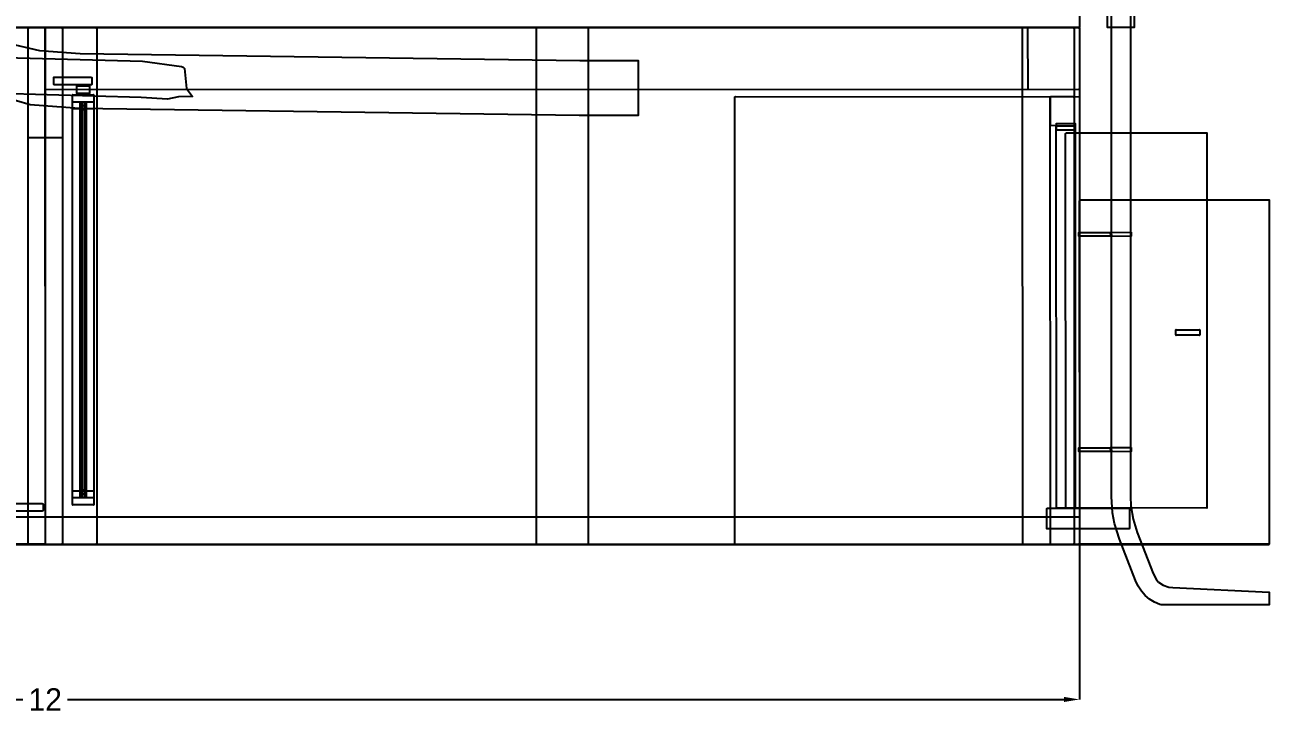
# Model space of a CAD drawing. Header units: metres. Extents: x 319.6 to 373.1, y -1 to 8.9.
# Drawn here: x 325.88 to 333.1, y -0.99 to 3.02 of the extents above; entities that cross this region are included whole.
import ezdxf

# ---------------------------------------------------------------- set-up
doc = ezdxf.new("R2010")
doc.units = ezdxf.units.M
doc.layers.add('COTAS', color=4, linetype='Continuous')
doc.layers.add('VISTA', color=8, linetype='Continuous')
doc.dimstyles.get("Standard").update_dxf_attribs({"dimtxt": 2.5, "dimasz": 2.5, "dimexe": 1.25, "dimexo": 0.625, "dimtad": 1, "dimcen": 2.5, "dimazin": 3, "dimtfac": 1, "dimtmove": 0, "dimatfit": 3})

# ---------------------------------------------------------------- blocks, each defined once
blk = doc.blocks.new('_CLOSEDFILLED')
at = {"color": 0, "linetype": 'BYBLOCK'}
blk.add_solid([(-1, 0.164), (0, 0), (-1, -0.164)], dxfattribs=at)
blk = doc.blocks.new('*D1')
for p, q in [((320, 0), (320, -0.9)), ((332, 0), (332, -0.9)), ((320.09, -0.9), (325.87, -0.9)), ((326.13, -0.9), (331.91, -0.9))]:
    blk.add_line(p, q)
at = {"layer": 'Defpoints'}
for p in [(320, 0), (332, 0), (320, -0.9)]:
    blk.add_point(p, dxfattribs=at)
at = {"layer": 'COTAS', "xscale": 0.09, "yscale": 0.09, "rotation": 180}
blk.add_blockref('_CLOSEDFILLED', (320, -0.9), dxfattribs=at)
at = {"layer": 'COTAS', "xscale": 0.09, "yscale": 0.09}
blk.add_blockref('_CLOSEDFILLED', (332, -0.9), dxfattribs=at)
at = {"layer": 'COTAS', "insert": (326, -0.9), "char_height": 0.13, "attachment_point": 5}
blk.add_mtext('12', dxfattribs=at)

msp = doc.modelspace()

# ---------------------------------------------------------------- linework, layer by layer
at = {"layer": 'VISTA'}
msp.add_line((319.6, 0), (333.1, 0), dxfattribs=at)
for points in [[(325.73, 8.7), (325.73, 3.13), (325.7226, 2.998), (325.7069, 2.9251), (325.767, 2.9142), (325.9673, 2.8677), (326.203, 2.85), (329.102, 2.81), (329.44, 2.81), (329.44, 2.49), (329.098, 2.49), (326.197, 2.53), (325.9127, 2.5523), (325.593, 2.6458), (325.5792, 2.828), (325.4174, 2.902), (325.41, 3.13), (325.41, 8.7), (325.73, 8.7)], [(332.317, 3.29), (332.317, 3), (332.163, 3), (332.163, 3.29), (332.317, 3.29)], [(332, 3.2), (332, 3), (320, 3), (320, 3.2), (332, 3.2)], [(320, 2.9955), (320.0045, 3), (331.9955, 3), (332, 2.9955), (332, 0.0045), (331.9955, 0), (320.0013, 0.0013), (320, 2.9955)], [(320, 2.9955), (320.0019, 2.9992), (325.9955, 3), (325.9992, 2.9981), (326, 0.0045), (325.9981, 0.0008), (320.0013, 0.0013), (320, 2.9955)], [(325.9, 3), (326.1, 3), (326.1, 0), (325.9, 0), (325.9, 3)], [(325.9, 2.9955), (325.9045, 3), (326.0955, 3), (326.1, 2.9955), (326.1, 2.3645), (326.0955, 2.36), (325.9013, 2.3613), (325.9, 2.9955)], [(325.9, 2.9955), (325.9045, 3), (326.0955, 3), (326.1, 2.9955), (326.1, 0.0045), (326.0955, 0), (325.9013, 0.0013), (325.9, 2.9955)], [(326, 2.9955), (326.0045, 3), (326.2955, 3), (326.3, 2.9955), (326.3, 0.0045), (326.2955, 0), (326.0013, 0.0013), (326, 2.9955)], [(326, 2.9955), (326.0045, 3), (331.9955, 3), (332, 2.9955), (332, 2.6445), (331.9955, 2.64), (326.0013, 2.6413), (326, 2.9955)], [(328.85, 2.9983), (328.8517, 3), (329.1483, 3), (329.15, 2.9983), (329.15, 0.0017), (329.1483, 0), (328.8508, 0.0005), (328.85, 2.9983)], [(331.67, 2.9955), (331.6745, 3), (331.9655, 3), (331.97, 2.9955), (331.97, 0.0045), (331.9655, 0), (331.6713, 0.0013), (331.67, 2.9955)], [(331.7008, 2.9981), (331.7045, 3), (331.9981, 2.9992), (332, 2.9955), (331.9992, 2.6419), (331.9955, 2.64), (331.7013, 2.6413), (331.7008, 2.9981)], [(326.2023, 2.8134), (326.2023, 2.8134), (326.2023, 2.8134), (326.2023, 2.8134)], [(326.268, 2.7125), (326.27, 2.7105), (326.27, 2.6695), (326.268, 2.6675), (326.052, 2.6675), (326.05, 2.6695), (326.0506, 2.7119), (326.268, 2.7125)], [(326.268, 2.7125), (326.27, 2.7105), (326.27, 2.6695), (326.268, 2.6675), (326.052, 2.6675), (326.05, 2.6695), (326.0506, 2.7119), (326.268, 2.7125)], [(326.268, 2.7125), (326.27, 2.7105), (326.27, 2.6695), (326.268, 2.6675), (326.052, 2.6675), (326.05, 2.6695), (326.0506, 2.7119), (326.268, 2.7125)], [(326.268, 2.7125), (326.27, 2.7105), (326.27, 2.6695), (326.268, 2.6675), (326.052, 2.6675), (326.05, 2.6695), (326.0506, 2.7119), (326.268, 2.7125)], [(326.268, 2.7125), (326.27, 2.7105), (326.27, 2.6695), (326.268, 2.6675), (326.052, 2.6675), (326.05, 2.6695), (326.0506, 2.7119), (326.268, 2.7125)], [(326.1615, 2.611), (326.2808, 2.6103), (326.2825, 2.607), (326.2818, 2.5307), (326.2785, 2.529), (326.1592, 2.5297), (326.1575, 2.533), (326.1582, 2.6093), (326.1615, 2.611)], [(326.1615, 2.611), (326.2808, 2.6103), (326.2825, 2.607), (326.2818, 2.5307), (326.2785, 2.529), (326.1592, 2.5297), (326.1575, 2.533), (326.1582, 2.6093), (326.1615, 2.611)], [(326.1592, 2.6093), (326.1597, 2.6095), (326.159, 2.6095), (326.1592, 2.6093)], [(326.1592, 2.6093), (326.1597, 2.6095), (326.159, 2.6095), (326.1592, 2.6093)], [(326.2575, 2.6625), (326.2575, 2.6175), (326.1825, 2.6175), (326.1825, 2.6625), (326.2575, 2.6625)], [(326.281, 2.6095), (326.2803, 2.6095), (326.2808, 2.6093), (326.281, 2.6095)], [(326.281, 2.6095), (326.2803, 2.6095), (326.2808, 2.6093), (326.281, 2.6095)], [(330.0008, 2.5981), (330.0045, 2.6), (331.9981, 2.5992), (332, 2.5955), (331.9992, 0.0019), (331.9955, 0), (330.0013, 0.0013), (330.0008, 2.5981)], [(331.83, 2.5955), (331.8345, 2.6), (331.9655, 2.6), (331.97, 2.5955), (331.97, 0.0045), (331.9655, 0), (331.8313, 0.0013), (331.83, 2.5955)], [(331.83, 2.5955), (331.8345, 2.6), (331.9655, 2.6), (331.97, 2.5955), (331.97, 0.0045), (331.9655, 0), (331.8313, 0.0013), (331.83, 2.5955)], [(331.8308, 2.5981), (331.8345, 2.6), (331.9681, 2.5992), (331.97, 2.5955), (331.9692, 2.4319), (331.9655, 2.43), (331.8313, 2.4313), (331.8308, 2.5981)], [(326.1615, 2.57), (326.2785, 2.57), (326.2813, 2.5688), (326.2825, 2.566), (326.2825, 0.274), (326.2813, 0.2712), (326.2785, 0.27), (326.1615, 0.27), (326.1587, 0.2712), (326.1575, 0.274), (326.1582, 2.5683), (326.1615, 2.57)], [(326.1615, 2.57), (326.2785, 2.57), (326.2813, 2.5688), (326.2825, 2.566), (326.2825, 0.274), (326.2813, 0.2712), (326.2785, 0.27), (326.1615, 0.27), (326.1587, 0.2712), (326.1575, 0.274), (326.1582, 2.5683), (326.1615, 2.57)], [(326.1615, 2.57), (326.2785, 2.57), (326.2813, 2.5688), (326.2825, 2.566), (326.2825, 0.274), (326.2813, 0.2712), (326.2785, 0.27), (326.1615, 0.27), (326.1587, 0.2712), (326.1575, 0.274), (326.1582, 2.5683), (326.1615, 2.57)], [(326.1615, 2.57), (326.2785, 2.57), (326.2813, 2.5688), (326.2825, 2.566), (326.2825, 0.274), (326.2813, 0.2712), (326.2785, 0.27), (326.1615, 0.27), (326.1587, 0.2712), (326.1575, 0.274), (326.1582, 2.5683), (326.1615, 2.57)], [(326.1592, 2.5683), (326.1597, 2.5685), (326.159, 2.5685), (326.1592, 2.5683)], [(326.1592, 2.5683), (326.1597, 2.5685), (326.159, 2.5685), (326.1592, 2.5683)], [(326.1592, 2.5683), (326.1597, 2.5685), (326.159, 2.5685), (326.1592, 2.5683)], [(326.1592, 2.5683), (326.1597, 2.5685), (326.159, 2.5685), (326.1592, 2.5683)], [(326.1592, 2.5307), (326.159, 2.5312), (326.159, 2.5305), (326.1592, 2.5307)], [(326.1592, 2.5307), (326.159, 2.5312), (326.159, 2.5305), (326.1592, 2.5307)], [(326.2375, 2.57), (326.2375, 0.27), (326.2025, 0.27), (326.2025, 2.57), (326.2375, 2.57)], [(326.2115, 2.57), (326.2115, 0.27), (326.2025, 0.27), (326.2025, 2.57), (326.2115, 2.57)], [(326.2375, 2.57), (326.2375, 0.27), (326.2025, 0.27), (326.2025, 2.57), (326.2375, 2.57)], [(326.2375, 2.57), (326.2375, 0.27), (326.2025, 0.27), (326.2025, 2.57), (326.2375, 2.57)], [(326.2115, 2.57), (326.2115, 0.27), (326.2025, 0.27), (326.2025, 2.57), (326.2115, 2.57)], [(326.2375, 2.57), (326.2375, 0.27), (326.2025, 0.27), (326.2025, 2.57), (326.2375, 2.57)], [(326.2375, 2.5486), (326.2375, 2.5226), (326.2025, 2.5226), (326.2025, 2.5486), (326.2375, 2.5486)], [(326.2375, 2.5486), (326.2375, 2.5226), (326.2025, 2.5226), (326.2025, 2.5486), (326.2375, 2.5486)], [(326.2375, 2.5665), (326.2375, 0.2735), (326.2285, 0.2735), (326.2285, 2.5665), (326.2375, 2.5665)], [(326.2375, 2.5665), (326.2375, 0.2735), (326.2285, 0.2735), (326.2285, 2.5665), (326.2375, 2.5665)], [(326.281, 2.5685), (326.2803, 2.5685), (326.2808, 2.5683), (326.281, 2.5685)], [(326.281, 2.5685), (326.2803, 2.5685), (326.2808, 2.5683), (326.281, 2.5685)], [(326.281, 2.5685), (326.2803, 2.5685), (326.2808, 2.5683), (326.281, 2.5685)], [(326.281, 2.5685), (326.2803, 2.5685), (326.2808, 2.5683), (326.281, 2.5685)], [(326.2808, 2.5307), (326.2803, 2.5305), (326.281, 2.5305), (326.2808, 2.5307)], [(326.2808, 2.5307), (326.2803, 2.5305), (326.281, 2.5305), (326.2808, 2.5307)], [(331.865, 2.4283), (331.8667, 2.43), (331.9733, 2.43), (331.975, 2.4283), (331.975, 0.2117), (331.9733, 0.21), (331.8658, 0.2105), (331.865, 2.4283)], [(331.865, 2.4283), (331.8667, 2.43), (331.9733, 2.43), (331.975, 2.4283), (331.975, 0.2117), (331.9733, 0.21), (331.8658, 0.2105), (331.865, 2.4283)], [(331.8657, 2.4447), (331.9747, 2.4443), (331.9743, 2.4053), (331.8658, 2.4055), (331.8657, 2.4447)], [(331.9229, 2.39), (332.7395, 2.3885), (332.7387, 0.2106), (331.92, 0.2115), (331.9194, 2.3865), (331.9229, 2.39)], [(332, 1.9955), (332.0045, 2), (333.1, 2), (333.1, 0.0011), (332.0013, 0.0013), (332, 1.9955)], [(332.184, 1.811), (332.185, 1.79), (331.996, 1.789), (331.9953, 1.8107), (332.184, 1.811)], [(332.299, 1.812), (332.3, 1.789), (332.181, 1.788), (332.1803, 1.8117), (332.299, 1.812)], [(332.299, 1.812), (332.3, 1.789), (332.181, 1.788), (332.1803, 1.8117), (332.299, 1.812)], [(332.697, 1.246), (332.699, 1.244), (332.699, 1.216), (332.697, 1.214), (332.5602, 1.214), (332.5582, 1.216), (332.5588, 1.2454), (332.697, 1.246)], [(332.5596, 1.2454), (332.5596, 1.2453), (332.5601, 1.2454), (332.5596, 1.2454)], [(332.697, 1.2454), (332.6976, 1.2453), (332.6975, 1.2454), (332.697, 1.2454)], [(332.5601, 1.2146), (332.5596, 1.2147), (332.5596, 1.2146), (332.5601, 1.2146)], [(332.5597, 1.2156), (332.5597, 1.2156), (332.5597, 1.2156), (332.5597, 1.2156)], [(332.6975, 1.2146), (332.6976, 1.2147), (332.697, 1.2146), (332.6975, 1.2146)], [(332.184, 0.561), (332.185, 0.54), (331.996, 0.539), (331.9953, 0.5607), (332.184, 0.561)], [(332.299, 0.562), (332.3, 0.539), (332.181, 0.538), (332.1803, 0.5617), (332.299, 0.562)], [(332.299, 0.562), (332.3, 0.539), (332.181, 0.538), (332.1803, 0.5617), (332.299, 0.562)], [(326.1615, 0.311), (326.2808, 0.3103), (326.2825, 0.307), (326.2818, 0.2307), (326.2785, 0.229), (326.1592, 0.2297), (326.1575, 0.233), (326.1582, 0.3093), (326.1615, 0.311)], [(326.1615, 0.311), (326.2808, 0.3103), (326.2825, 0.307), (326.2818, 0.2307), (326.2785, 0.229), (326.1592, 0.2297), (326.1575, 0.233), (326.1582, 0.3093), (326.1615, 0.311)], [(326.1592, 0.3093), (326.1597, 0.3095), (326.159, 0.3095), (326.1592, 0.3093)], [(326.1592, 0.3093), (326.1597, 0.3095), (326.159, 0.3095), (326.1592, 0.3093)], [(326.2375, 0.3174), (326.2375, 0.2914), (326.2025, 0.2914), (326.2025, 0.3174), (326.2375, 0.3174)], [(326.2375, 0.3174), (326.2375, 0.2914), (326.2025, 0.2914), (326.2025, 0.3174), (326.2375, 0.3174)], [(326.281, 0.3095), (326.2803, 0.3095), (326.2808, 0.3093), (326.281, 0.3095)], [(326.281, 0.3095), (326.2803, 0.3095), (326.2808, 0.3093), (326.281, 0.3095)], [(325.808, 0.1985), (325.808, 0.2315), (325.8098, 0.2357), (325.814, 0.2375), (325.982, 0.2375), (325.9862, 0.2357), (325.988, 0.2315), (325.988, 0.1985), (325.9862, 0.1943), (325.982, 0.1925), (325.814, 0.1925), (325.8098, 0.1943), (325.808, 0.1985)], [(325.808, 0.1985), (325.808, 0.2315), (325.8098, 0.2357), (325.814, 0.2375), (325.982, 0.2375), (325.9862, 0.2357), (325.988, 0.2315), (325.988, 0.1985), (325.9862, 0.1943), (325.982, 0.1925), (325.814, 0.1925), (325.8098, 0.1943), (325.808, 0.1985)], [(326.1592, 0.2717), (326.159, 0.2722), (326.159, 0.2715), (326.1592, 0.2717)], [(326.1592, 0.2717), (326.159, 0.2722), (326.159, 0.2715), (326.1592, 0.2717)], [(326.1592, 0.2717), (326.159, 0.2722), (326.159, 0.2715), (326.1592, 0.2717)], [(326.1592, 0.2717), (326.159, 0.2722), (326.159, 0.2715), (326.1592, 0.2717)], [(326.1592, 0.2307), (326.159, 0.2312), (326.159, 0.2305), (326.1592, 0.2307)], [(326.1592, 0.2307), (326.159, 0.2312), (326.159, 0.2305), (326.1592, 0.2307)], [(326.2808, 0.2717), (326.2803, 0.2715), (326.281, 0.2715), (326.2808, 0.2717)], [(326.2808, 0.2717), (326.2803, 0.2715), (326.281, 0.2715), (326.2808, 0.2717)], [(326.2808, 0.2717), (326.2803, 0.2715), (326.281, 0.2715), (326.2808, 0.2717)], [(326.2808, 0.2717), (326.2803, 0.2715), (326.281, 0.2715), (326.2808, 0.2717)], [(326.2808, 0.2307), (326.2803, 0.2305), (326.281, 0.2305), (326.2808, 0.2307)], [(326.2808, 0.2307), (326.2803, 0.2305), (326.281, 0.2305), (326.2808, 0.2307)], [(320, 0.1555), (320.0045, 0.16), (331.9955, 0.16), (332, 0.1555), (332, 0.0045), (331.9955, 0), (320.0013, 0.0013), (320, 0.1555)], [(331.814, 0.21), (332.286, 0.21), (332.2888, 0.2088), (332.29, 0.206), (332.29, 0.094), (332.2888, 0.0912), (332.286, 0.09), (331.814, 0.09), (331.8112, 0.0912), (331.81, 0.094), (331.8107, 0.2083), (331.814, 0.21)], [(331.8117, 0.2083), (331.8122, 0.2085), (331.8115, 0.2085), (331.8117, 0.2083)], [(332.2885, 0.2085), (332.2878, 0.2085), (332.2883, 0.2083), (332.2885, 0.2085)], [(331.8117, 0.0917), (331.8115, 0.0922), (331.8115, 0.0915), (331.8117, 0.0917)], [(332.2883, 0.0917), (332.2878, 0.0915), (332.2885, 0.0915), (332.2883, 0.0917)]]:
    msp.add_lwpolyline(points, close=True, dxfattribs=at)
for points in [[(332.295, 5.9805), (332.295, 0.2786), (332.2975, 0.2249), (332.3104, 0.1463), (332.3345, 0.0695), (332.4279, -0.1693), (332.4474, -0.2057), (332.4586, -0.2188), (332.4846, -0.2375), (332.5191, -0.2485), (332.5408, -0.2508), (333.1, -0.2766), (333.1, -0.35), (332.4731, -0.35), (332.4664, -0.3484), (332.4351, -0.3357), (332.4064, -0.3183), (332.3808, -0.2965), (332.3587, -0.2708), (332.3404, -0.2417), (332.3257, -0.2099), (332.2319, 0.0297), (332.2034, 0.1208), (332.1916, 0.1831), (332.185, 0.2785), (332.185, 5.9805)], [(325.4764, 2.8348), (326.5641, 2.8049), (326.7908, 2.7748), (326.801, 2.7716), (326.8078, 2.7621), (326.8199, 2.6467), (326.855, 2.6), (326.7726, 2.599), (326.7092, 2.5852), (326.5559, 2.5951), (325.4636, 2.6252)]]:
    msp.add_lwpolyline(points, dxfattribs=at)

# ---------------------------------------------------------------- dimensions: what is measured, and where the dimension line sits
at = {"layer": 'COTAS'}
dim = msp.add_linear_dim(base=(320, -0.9), p1=(320, 0), p2=(332, 0), dimstyle='Standard', override={"dimtxt": 0.13, "dimasz": 0.09}, dxfattribs=at)
dim.commit()
dim.dimension.update_dxf_attribs({"geometry": '*D1', "text_midpoint": (326, -0.9)})

doc.saveas('drawing.dxf')
